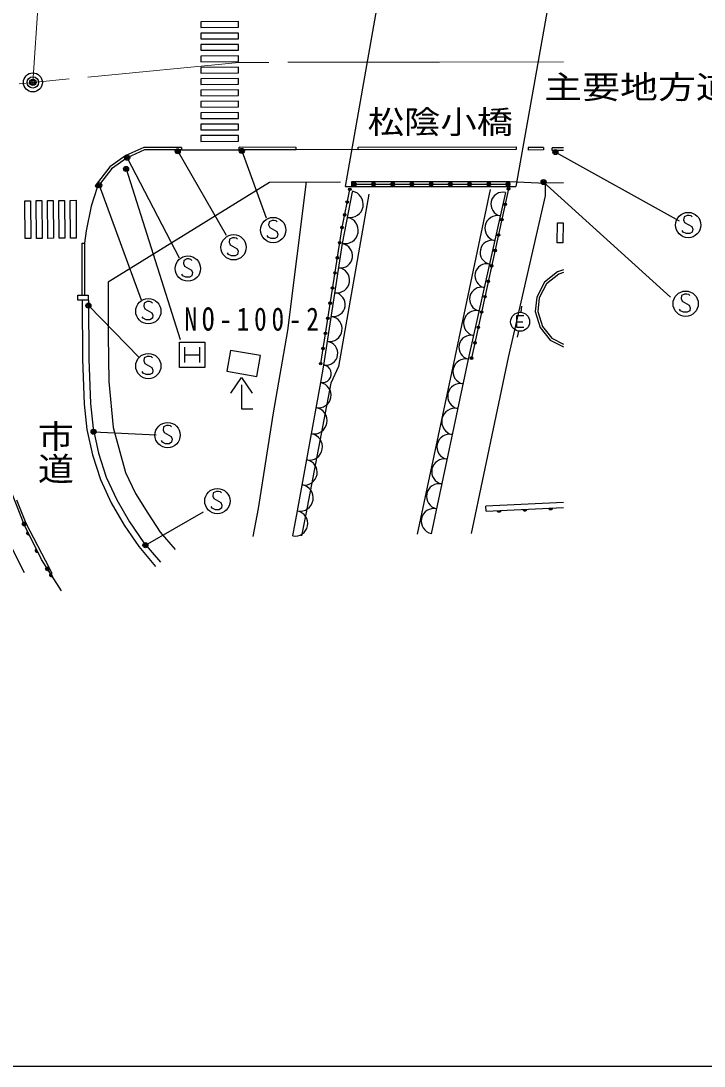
# Model space of a CAD drawing. Units: millimetres, scale not verified. Extents: x 40000 to 680000, y 20000 to 380000.
# Drawn here: x 297986 to 352020, y 205000 to 287680 of the extents above; entities that cross this region are included whole.
import ezdxf
from ezdxf.enums import TextEntityAlignment as Align

# ---------------------------------------------------------------- set-up
doc = ezdxf.new("R2010")
doc.units = ezdxf.units.MM
doc.header["$LTSCALE"] = 1000
doc.header["$PDMODE"] = 32
doc.header["$PDSIZE"] = 500
doc.linetypes.add('CHAIN', pattern=[18.5, 12, -1.5, 3.5, -1.5])
for name, color, linetype, lineweight in [('M-BGD', 7, 'Continuous', 25), ('M-BMK', 2, 'CHAIN', 13), ('M-BMK-SRVR', 3, 'Continuous', 25), ('M-STR-STRC', 7, 'Continuous', 25), ('M-TTL-BAND', 7, 'Continuous', 25)]:
    doc.layers.add(name, color=color, linetype=linetype, lineweight=lineweight)
for name, color, linetype in [('M-BMK-HTXT', 7, 'Continuous'), ('M-OTRS', 6, 'Continuous'), ('M-STR-STR1', 1, 'Continuous')]:
    doc.layers.add(name, color=color, linetype=linetype)
doc.styles.add('@ＭＳ ゴシック', font='')
doc.styles.add('ＭＳ ゴシック', font='')
doc.styles.add('ＭＳ 明朝', font='')
doc.styles.get('@ＭＳ ゴシック').set_extended_font_data('@MS Gothic')
doc.styles.get('ＭＳ ゴシック').set_extended_font_data('MS Gothic')
doc.styles.get('ＭＳ 明朝').set_extended_font_data('MS Mincho')

msp = doc.modelspace()

# ---------------------------------------------------------------- linework, layer by layer
at = {"layer": 'M-BGD'}
for p, q in [((323650, 274575), (326628, 291374)), ((340119, 291370), (337141, 274570)), ((310698, 277674), (310698, 277474)), ((310698, 277474), (315255, 277482)), ((319764, 277672), (315255, 277682)), ((315255, 277482), (315255, 277682)), ((319764, 277472), (315255, 277482)), ((319764, 277472), (319764, 277672)), ((324668, 277501), (319766, 277472)), ((324667, 277701), (337189, 277730)), ((324667, 277501), (324667, 277701)), ((324667, 277501), (337189, 277530)), ((337189, 277530), (337189, 277730)), ((339326, 277670), (338094, 277660)), ((338094, 277660), (338096, 277460)), ((339328, 277470), (338096, 277460)), ((339326, 277670), (339328, 277470)), ((340903, 277639), (340007, 277636)), ((340008, 277436), (340007, 277636)), ((340903, 277439), (340008, 277436)), ((305030, 276129), (303868, 274623)), ((305189, 276007), (304026, 274501)), ((303868, 274623), (304026, 274501)), ((323650, 274575), (337141, 274570)), ((324170, 274574), (324171, 274974)), ((324171, 274974), (336648, 274970)), ((324352, 274756), (336510, 274756)), ((336648, 274970), (339468, 274855)), ((336648, 274570), (336648, 274970)), ((340903, 274861), (339468, 274855)), ((323387, 271333), (324003, 274356)), ((323421, 270078), (324200, 274154)), ((336311, 274109), (333365, 260928)), ((336552, 274393), (333631, 260999)), ((321695, 260570), (323387, 271333)), ((302815, 270106), (302803, 265987)), ((302815, 270106), (303015, 270105)), ((303015, 270105), (303003, 265988)), ((321956, 260447), (323421, 270078)), ((337556, 264627), (337612, 265123)), ((337171, 263881), (337681, 263881)), ((337334, 263144), (337243, 262652)), ((321701, 259085), (321956, 260447)), ((333365, 260928), (330430, 247095)), ((319873, 248916), (321701, 259085)), ((297651, 249805), (298382, 247961)), ((319482, 246942), (319873, 248916)), ((340903, 249578), (334763, 249291)), ((334781, 248891), (334763, 249291)), ((334781, 248891), (340903, 249177)), ((335665, 248914), (335940, 248927)), ((335935, 248909), (335671, 248897)), ((335678, 248879), (335930, 248891)), ((335913, 248872), (335697, 248862)), ((337705, 249010), (337981, 249023)), ((337976, 249004), (337712, 248992)), ((337719, 248974), (337971, 248986)), ((337953, 248967), (337738, 248957)), ((337756, 248940), (337936, 248949)), ((337907, 248929), (337787, 248924)), ((339746, 249105), (340021, 249118)), ((340016, 249100), (339753, 249088)), ((339759, 249070), (340011, 249082)), ((339994, 249063), (339778, 249053)), ((339797, 249036), (339977, 249044)), ((339948, 249025), (339828, 249019)), ((335716, 248845), (335896, 248853)), ((335867, 248834), (335747, 248828)), ((298382, 247961), (300227, 244402)), ((298481, 247233), (298592, 247007)), ((298611, 247009), (298494, 247246)), ((298508, 247260), (298629, 247012)), ((298514, 247042), (298461, 247150)), ((298464, 247185), (298544, 247023)), ((298568, 247015), (298472, 247209)), ((299194, 245660), (299141, 245767)), ((299144, 245802), (299224, 245641)), ((299248, 245633), (299152, 245826)), ((299161, 245850), (299272, 245624)), ((299291, 245627), (299174, 245864)), ((299188, 245877), (299309, 245629)), ((300227, 244402), (300365, 244136)), ((300290, 243908), (300426, 243696)), ((300445, 243701), (300302, 243923)), ((300314, 243937), (300463, 243705)), ((300279, 243858), (300377, 243707)), ((300345, 243722), (300280, 243823)), ((300401, 243701), (300284, 243883))]:
    msp.add_line(p, q, dxfattribs=at)
for points in [[(312213, 287153), (315192, 287172), (315189, 287622), (312210, 287603)], [(312214, 286253), (315193, 286272), (315190, 286722), (312211, 286703)], [(312214, 285353), (315194, 285372), (315191, 285822), (312211, 285803)], [(312215, 284453), (315194, 284472), (315191, 284922), (312212, 284903)], [(312216, 283553), (315195, 283572), (315192, 284022), (312213, 284003)], [(312216, 282653), (315196, 282672), (315193, 283122), (312213, 283103)], [(312217, 281753), (315196, 281772), (315193, 282222), (312214, 282203)], [(312218, 280853), (315197, 280872), (315194, 281322), (312215, 281303)], [(312218, 279953), (315198, 279972), (315195, 280422), (312215, 280403)], [(312219, 279053), (315198, 279072), (315195, 279522), (312216, 279503)], [(312219, 278153), (315199, 278172), (315196, 278622), (312216, 278603)], [(298320, 270462), (298295, 273454), (298745, 273457), (298770, 270466)], [(299220, 270470), (299195, 273461), (299645, 273465), (299670, 270473)], [(300120, 270477), (300095, 273469), (300545, 273472), (300570, 270481)], [(301020, 270484), (300995, 273476), (301445, 273480), (301470, 270488)], [(301920, 270492), (301895, 273483), (302345, 273487), (302370, 270495)], [(340402, 270123), (340417, 271698), (340865, 271694), (340850, 270119)], [(302496, 265986), (303297, 265990), (303299, 265581), (302498, 265577)], [(316936, 261201), (314550, 261615), (314265, 259971), (316651, 259557)], [(335951, 248946), (335941, 248909), (335925, 248879), (335896, 248847), (335867, 248828), (335831, 248814), (335783, 248812), (335747, 248822), (335716, 248839), (335685, 248867), (335665, 248896), (335652, 248932)], [(337992, 249041), (337982, 249005), (337965, 248974), (337937, 248943), (337907, 248923), (337872, 248910), (337824, 248907), (337788, 248918), (337757, 248934), (337725, 248963), (337706, 248992), (337692, 249027)], [(340033, 249137), (340022, 249100), (340006, 249069), (339977, 249038), (339948, 249019), (339913, 249005), (339865, 249003), (339828, 249013), (339797, 249030), (339766, 249058), (339747, 249087), (339733, 249123)], [(298651, 247009), (298613, 247004), (298578, 247007), (298538, 247021), (298509, 247040), (298482, 247067), (298461, 247110), (298456, 247147), (298459, 247182), (298472, 247222), (298491, 247252), (298518, 247278)], [(299331, 245627), (299293, 245622), (299258, 245624), (299218, 245638), (299189, 245657), (299162, 245684), (299141, 245727), (299136, 245765), (299139, 245800), (299153, 245840), (299171, 245869), (299198, 245896)], [(300485, 243705), (300448, 243696), (300413, 243694), (300372, 243703), (300340, 243719), (300311, 243743), (300285, 243783), (300275, 243820), (300274, 243855), (300283, 243896), (300298, 243928), (300322, 243957)]]:
    msp.add_lwpolyline(points, close=True, dxfattribs=at)
for points in [[(310698, 277674), (307720, 277670), (306294, 277034), (305030, 276129)], [(310698, 277474), (307763, 277470), (306394, 276859), (305147, 275966)], [(304026, 274501), (303538, 273033), (303146, 271061), (303015, 270105)], [(323274, 274917), (317642, 274898), (304898, 267007), (304892, 262806), (304936, 259145), (305292, 255505), (306255, 251969), (307046, 250305), (308016, 248741), (309011, 247243), (310198, 245856)], [(316347, 246898), (316772, 249108), (317973, 256687), (319091, 263186), (320569, 274949)], [(333634, 247140), (336560, 261062), (339473, 273855), (339468, 274855)], [(325513, 273961), (323093, 260350), (322489, 259031), (320515, 248665), (320190, 246952)], [(329352, 247080), (332319, 261084), (335138, 274346)], [(301202, 242592), (299605, 245070), (298245, 247835), (297174, 250600), (296434, 253602), (295993, 256566), (295894, 259306), (295883, 267954)], [(340903, 267982), (340431, 267831), (339399, 267019), (338779, 265835), (338670, 264685), (339047, 263418), (339846, 262416), (340903, 261890)], [(294340, 267293), (294230, 259339), (294282, 256529), (294781, 253209), (295623, 250016), (296806, 246909), (298241, 244038)], [(340903, 267772), (340527, 267652), (339556, 266888), (338974, 265777), (338872, 264705), (339228, 263512), (339975, 262576), (340903, 262113)], [(302840, 265579), (302847, 260911), (302986, 257371), (303213, 255349), (303639, 253359), (304270, 251397), (305117, 249554), (306163, 247779), (307310, 246102), (308631, 244532)], [(303340, 265580), (303347, 260921), (303485, 257408), (303707, 255429), (304123, 253489), (304737, 251579), (305561, 249786), (306586, 248048), (307708, 246405), (309014, 244853)], [(337771, 264361), (337171, 264361), (337171, 263461), (337771, 263461)], [(314583, 258231), (315433, 259481), (316283, 258231)], [(315433, 258881), (315433, 256981), (316333, 256981)], [(300365, 244136), (300402, 244065), (300416, 244016), (300417, 243949), (300409, 243899), (300387, 243854), (300348, 243800), (300308, 243768), (300282, 243754)]]:
    msp.add_lwpolyline(points, dxfattribs=at)
for centre, radius in [((324352, 274756), 150), ((324352, 274756), 132), ((324352, 274756), 114), ((324352, 274756), 96), ((324352, 274756), 78), ((324352, 274756), 60), ((324352, 274756), 42), ((324352, 274756), 24), ((324352, 274756), 6), ((325872, 274756), 150), ((325872, 274756), 132), ((325872, 274756), 114), ((325872, 274756), 96), ((325872, 274756), 78), ((325872, 274756), 60), ((325872, 274756), 42), ((325872, 274756), 24), ((325872, 274756), 6), ((327391, 274756), 150), ((327391, 274756), 132), ((327391, 274756), 114), ((327391, 274756), 96), ((327391, 274756), 78), ((327391, 274756), 60), ((327391, 274756), 42), ((327391, 274756), 24), ((327391, 274756), 6), ((328911, 274756), 150), ((328911, 274756), 132), ((328911, 274756), 114), ((328911, 274756), 96), ((328911, 274756), 78), ((328911, 274756), 60), ((328911, 274756), 42), ((328911, 274756), 24), ((328911, 274756), 6), ((330431, 274756), 150), ((330431, 274756), 132), ((330431, 274756), 114), ((330431, 274756), 96), ((330431, 274756), 78), ((330431, 274756), 60), ((330431, 274756), 42), ((330431, 274756), 24), ((330431, 274756), 6), ((331951, 274756), 150), ((331951, 274756), 132), ((331951, 274756), 114), ((331951, 274756), 96), ((331951, 274756), 78), ((331951, 274756), 60), ((331951, 274756), 42), ((331951, 274756), 24), ((331951, 274756), 6), ((333471, 274756), 150), ((333471, 274756), 132), ((333471, 274756), 114), ((333471, 274756), 96), ((333471, 274756), 78), ((333471, 274756), 60), ((333471, 274756), 42), ((333471, 274756), 24), ((333471, 274756), 6), ((334990, 274756), 150), ((334990, 274756), 132), ((334990, 274756), 114), ((334990, 274756), 96), ((334990, 274756), 78), ((334990, 274756), 60), ((334990, 274756), 42), ((334990, 274756), 24), ((334990, 274756), 6), ((336510, 274756), 150), ((336510, 274756), 132), ((336510, 274756), 114), ((336510, 274756), 96), ((336510, 274756), 78), ((336510, 274756), 60), ((336510, 274756), 42), ((336510, 274756), 24), ((336510, 274756), 6), ((324003, 274356), 100), ((324003, 274356), 88), ((324003, 274356), 76), ((324003, 274356), 64), ((324003, 274356), 52), ((324003, 274356), 40), ((324003, 274356), 28), ((324003, 274356), 16), ((324003, 274356), 4), ((336552, 274393), 100), ((336552, 274393), 88), ((336552, 274393), 76), ((336552, 274393), 64), ((336552, 274393), 52), ((336552, 274393), 40), ((336552, 274393), 28), ((336552, 274393), 16), ((336552, 274393), 4), ((323798, 273348), 100), ((323798, 273348), 88), ((323798, 273348), 76), ((323798, 273348), 64), ((323798, 273348), 52), ((323798, 273348), 40), ((323798, 273348), 28), ((323798, 273348), 16), ((323798, 273348), 4), ((336287, 273175), 100), ((336287, 273175), 88), ((336287, 273175), 76), ((336287, 273175), 64), ((336287, 273175), 52), ((336287, 273175), 40), ((336287, 273175), 28), ((336287, 273175), 16), ((336287, 273175), 4), ((323593, 272340), 100), ((323593, 272340), 88), ((323593, 272340), 76), ((323593, 272340), 64), ((323593, 272340), 52), ((323593, 272340), 40), ((323593, 272340), 28), ((323593, 272340), 16), ((323593, 272340), 4), ((336021, 271957), 100), ((336021, 271957), 88), ((336021, 271957), 76), ((336021, 271957), 64), ((323387, 271333), 100), ((323387, 271333), 88), ((323387, 271333), 76), ((323387, 271333), 64), ((323387, 271333), 52), ((323387, 271333), 40), ((323387, 271333), 28), ((323387, 271333), 16), ((323387, 271333), 4), ((336021, 271957), 52), ((336021, 271957), 40), ((336021, 271957), 28), ((336021, 271957), 16), ((336021, 271957), 4), ((335755, 270740), 100), ((335755, 270740), 88), ((335755, 270740), 76), ((335755, 270740), 64), ((335755, 270740), 52), ((335755, 270740), 40), ((335755, 270740), 28), ((335755, 270740), 16), ((335755, 270740), 4), ((323199, 270137), 100), ((323199, 270137), 88), ((323199, 270137), 76), ((323199, 270137), 64), ((323199, 270137), 52), ((323199, 270137), 40), ((323199, 270137), 28), ((323199, 270137), 16), ((323199, 270137), 4), ((335490, 269522), 100), ((335490, 269522), 88), ((335490, 269522), 76), ((335490, 269522), 64), ((335490, 269522), 52), ((335490, 269522), 40), ((335490, 269522), 28), ((335490, 269522), 16), ((323011, 268941), 100), ((323011, 268941), 88), ((323011, 268941), 76), ((323011, 268941), 64), ((323011, 268941), 52), ((323011, 268941), 40), ((323011, 268941), 28), ((323011, 268941), 16), ((323011, 268941), 4), ((335490, 269522), 4), ((335224, 268305), 100), ((335224, 268305), 88), ((335224, 268305), 76), ((335224, 268305), 64), ((335224, 268305), 52), ((335224, 268305), 40), ((335224, 268305), 28), ((335224, 268305), 16), ((335224, 268305), 4), ((322823, 267745), 100), ((322823, 267745), 88), ((322823, 267745), 76), ((322823, 267745), 64), ((322823, 267745), 52), ((322823, 267745), 40), ((322823, 267745), 28), ((322823, 267745), 16), ((322823, 267745), 4), ((334959, 267087), 100), ((334959, 267087), 88), ((334959, 267087), 76), ((334959, 267087), 64), ((334959, 267087), 52), ((334959, 267087), 40), ((334959, 267087), 28), ((334959, 267087), 16), ((334959, 267087), 4), ((322635, 266549), 100), ((322635, 266549), 88), ((322635, 266549), 76), ((322635, 266549), 64), ((322635, 266549), 52), ((322635, 266549), 40), ((322635, 266549), 28), ((322635, 266549), 16), ((322635, 266549), 4), ((322447, 265353), 100), ((322447, 265353), 88), ((322447, 265353), 76), ((322447, 265353), 64), ((322447, 265353), 52), ((334693, 265870), 100), ((334693, 265870), 88), ((334693, 265870), 76), ((334693, 265870), 64), ((334693, 265870), 52), ((334693, 265870), 40), ((334693, 265870), 28), ((334693, 265870), 16), ((334693, 265870), 4), ((322447, 265353), 40), ((322447, 265353), 28), ((322447, 265353), 16), ((322447, 265353), 4), ((334428, 264652), 100), ((334428, 264652), 88), ((334428, 264652), 76), ((334428, 264652), 64), ((334428, 264652), 52), ((334428, 264652), 40), ((334428, 264652), 28), ((334428, 264652), 16), ((334428, 264652), 4), ((337471, 263881), 750), ((322259, 264157), 100), ((322259, 264157), 88), ((322259, 264157), 76), ((322259, 264157), 64), ((322259, 264157), 52), ((322259, 264157), 40), ((322259, 264157), 28), ((322259, 264157), 16), ((322259, 264157), 4), ((322071, 262962), 100), ((322071, 262962), 88), ((322071, 262962), 76), ((322071, 262962), 64), ((322071, 262962), 52), ((322071, 262962), 40), ((322071, 262962), 28), ((322071, 262962), 16), ((322071, 262962), 4), ((334162, 263434), 100), ((334162, 263434), 88), ((334162, 263434), 76), ((334162, 263434), 64), ((334162, 263434), 52), ((334162, 263434), 40), ((334162, 263434), 28), ((334162, 263434), 16), ((334162, 263434), 4), ((333897, 262217), 100), ((333897, 262217), 88), ((333897, 262217), 76), ((333897, 262217), 64), ((333897, 262217), 52), ((333897, 262217), 40), ((333897, 262217), 28), ((333897, 262217), 16), ((333897, 262217), 4), ((321883, 261766), 100), ((321883, 261766), 88), ((321883, 261766), 76), ((321883, 261766), 64), ((321883, 261766), 52), ((321883, 261766), 40), ((321883, 261766), 28), ((321883, 261766), 16), ((321883, 261766), 4), ((321695, 260570), 100), ((321695, 260570), 88), ((321695, 260570), 76), ((321695, 260570), 64), ((321695, 260570), 52), ((321695, 260570), 40), ((321695, 260570), 28), ((321695, 260570), 16), ((321695, 260570), 4), ((333631, 260999), 100), ((333631, 260999), 88), ((333631, 260999), 76), ((333631, 260999), 64), ((333631, 260999), 52), ((333631, 260999), 40), ((333631, 260999), 28), ((333631, 260999), 16), ((333631, 260999), 4), ((298253, 247884), 150), ((298253, 247884), 90), ((298253, 247884), 30), ((300094, 244333), 150), ((300094, 244333), 90), ((300094, 244333), 30)]:
    msp.add_circle(centre, radius, dxfattribs=at)
for centre, radius, start, end in [((324012, 273172), 1050, 259.18091, 79.18091), ((336104, 273182), 950, 77.4002, 257.4002), ((323618, 271109), 1050, 259.18091, 79.18091), ((335678, 271279), 1000, 77.4002, 257.4002), ((323272, 269097), 950, 261.35039, 81.35039), ((335253, 269375), 950, 77.4002, 257.4002), ((322979, 267169), 1000, 261.35039, 81.35039), ((334839, 267521), 950, 77.4002, 257.4002), ((334424, 265667), 950, 77.4002, 257.4002), ((322685, 265242), 950, 261.35039, 81.35039), ((333999, 263764), 1000, 77.4002, 257.4002), ((322392, 263314), 1000, 261.35039, 81.35039), ((322099, 261386), 950, 261.35039, 81.35039), ((333573, 261861), 950, 77.4002, 257.4002), ((321830, 259773), 700, 259.39667, 79.39667), ((333157, 259950), 1000, 78.0195, 258.0195), ((321519, 258070), 1000, 259.80619, 79.80619), ((332742, 257993), 1000, 78.0195, 258.0195), ((321156, 256052), 1050, 259.80619, 79.80619), ((332317, 255988), 1050, 78.0195, 258.0195), ((320784, 253985), 1050, 259.80619, 79.80619), ((331891, 253983), 1000, 78.0195, 258.0195), ((331476, 252026), 1000, 78.0195, 258.0195), ((320421, 251967), 1000, 259.80619, 79.80619), ((320058, 249950), 1050, 259.80619, 79.80619), ((331061, 250070), 1000, 78.0195, 258.0195), ((319676, 247923), 1000, 258.79668, 78.79668), ((330646, 248113), 1000, 78.0195, 258.0195)]:
    msp.add_arc(centre, radius, start, end, dxfattribs=at)
at = {"layer": 'M-BMK'}
msp.add_line((284417, 281407), (298933, 282816), dxfattribs=at)
msp.add_lwpolyline([(340903, 284430), (331104, 284418), (315232, 284399), (298933, 282816), (300089, 299736)], dxfattribs=at)
at = {"layer": 'M-BMK-SRVR'}
for radius in [750, 450, 150]:
    msp.add_circle((298933, 282816), radius, dxfattribs=at)
at = {"layer": 'M-OTRS'}
msp.add_point((298933, 282816), dxfattribs=at)
at = {"layer": 'M-STR-STRC'}
for p, q in [((310385, 277366), (314228, 270733)), ((315461, 277394), (317372, 272110)), ((340263, 277304), (350039, 271855)), ((306394, 276859), (310514, 268926)), ((306304, 275971), (310582, 262467)), ((304183, 274682), (307503, 265614)), ((339324, 274931), (349361, 265814)), ((303324, 265156), (307334, 261051)), ((310921, 261871), (310921, 260671)), ((310921, 261271), (312121, 261271)), ((312121, 261871), (312121, 260671)), ((303739, 255180), (308696, 254926)), ((307829, 246209), (312421, 248850))]:
    msp.add_line(p, q, dxfattribs=at)
for points in [[(351082, 272171), (351002, 272251), (350842, 272291), (350682, 272291), (350442, 272171), (350402, 271931), (350482, 271731), (351042, 271411), (351122, 271211), (351082, 270971), (350882, 270851), (350602, 270851), (350362, 270971), (350282, 271091)], [(318261, 271777), (318181, 271857), (318021, 271897), (317861, 271897), (317621, 271777), (317581, 271537), (317661, 271337), (318221, 271017), (318301, 270817), (318261, 270577), (318061, 270457), (317781, 270457), (317541, 270577), (317461, 270697)], [(315129, 270412), (315049, 270492), (314889, 270532), (314729, 270532), (314489, 270412), (314449, 270172), (314529, 269972), (315089, 269652), (315169, 269452), (315129, 269212), (314929, 269092), (314649, 269092), (314409, 269212), (314329, 269332)], [(311515, 268726), (311435, 268806), (311275, 268846), (311115, 268846), (310875, 268726), (310835, 268486), (310915, 268286), (311475, 267966), (311555, 267766), (311515, 267526), (311315, 267406), (311035, 267406), (310795, 267526), (310715, 267646)], [(308384, 265353), (308304, 265433), (308144, 265473), (307984, 265473), (307744, 265353), (307704, 265113), (307784, 264913), (308344, 264593), (308424, 264393), (308384, 264153), (308184, 264033), (307904, 264033), (307664, 264153), (307584, 264273)], [(350882, 265948), (350802, 266028), (350642, 266068), (350482, 266068), (350242, 265948), (350202, 265708), (350282, 265508), (350842, 265188), (350922, 264988), (350882, 264748), (350682, 264628), (350402, 264628), (350162, 264748), (350082, 264868)], [(308384, 261017), (308304, 261097), (308144, 261137), (307984, 261137), (307744, 261017), (307704, 260777), (307784, 260577), (308344, 260257), (308424, 260057), (308384, 259817), (308184, 259697), (307904, 259697), (307664, 259817), (307584, 259937)], [(309909, 255556), (309829, 255636), (309669, 255676), (309509, 255676), (309269, 255556), (309229, 255316), (309309, 255116), (309869, 254796), (309949, 254596), (309909, 254356), (309709, 254236), (309429, 254236), (309189, 254356), (309109, 254476)], [(313844, 250336), (313764, 250416), (313604, 250456), (313444, 250456), (313204, 250336), (313164, 250096), (313244, 249896), (313804, 249576), (313884, 249376), (313844, 249136), (313644, 249016), (313364, 249016), (313124, 249136), (313044, 249256)]]:
    msp.add_lwpolyline(points, dxfattribs=at)
msp.add_lwpolyline([(310521, 260271), (310521, 262271), (312521, 262271), (312521, 260271)], close=True, dxfattribs=at)
for centre, radius in [((306394, 276859), 200), ((306394, 276859), 120), ((310385, 277366), 200), ((310385, 277366), 120), ((310385, 277366), 40), ((315461, 277394), 200), ((315461, 277394), 120), ((315461, 277394), 40), ((340263, 277304), 200), ((340263, 277304), 120), ((340263, 277304), 40), ((306304, 275971), 200), ((306394, 276859), 40), ((306304, 275971), 120), ((306304, 275971), 40), ((304183, 274682), 200), ((304183, 274682), 120), ((304183, 274682), 40), ((339324, 274931), 200), ((339324, 274931), 120), ((339324, 274931), 40), ((317941, 271137), 1000), ((350762, 271531), 1000), ((314809, 269772), 1000), ((311195, 268086), 1000), ((350562, 265308), 1000), ((308064, 264713), 1000), ((303324, 265156), 200), ((303324, 265156), 120), ((303324, 265156), 40), ((308064, 260377), 1000), ((309589, 254916), 1000), ((303739, 255180), 200), ((303739, 255180), 120), ((303739, 255180), 40), ((313524, 249696), 1000), ((307829, 246209), 200), ((307829, 246209), 120), ((307829, 246209), 40)]:
    msp.add_circle(centre, radius, dxfattribs=at)
at = {"layer": 'M-TTL-BAND'}
msp.add_line((40000, 205000), (579000, 205000), dxfattribs=at)

# ---------------------------------------------------------------- texts
at = {"layer": 'M-BMK-HTXT', "style": 'ＭＳ ゴシック', "width": 1.2}
msp.add_text('主要地方道萩篠生線', height=1833, dxfattribs=at).set_placement((339372, 280978), align=Align.BOTTOM_LEFT)
at = {"layer": 'M-BMK-HTXT', "style": '@ＭＳ ゴシック', "width": 0.9}
msp.add_text('市道', height=2089, rotation=270, dxfattribs=at).set_placement((299045, 256119), align=Align.BOTTOM_LEFT)
at = {"layer": 'M-STR-STR1', "style": 'ＭＳ 明朝', "width": 1.15}
msp.add_text('松陰小橋', height=1833, dxfattribs=at).set_placement((325409, 278215), align=Align.BOTTOM_LEFT)
at = {"layer": 'M-STR-STRC', "insert": (310923, 263151), "char_height": 1833, "attachment_point": 7, "style": 'ＭＳ ゴシック'}
msp.add_mtext('\\T1.38;\\W0.8;NO-100-2', dxfattribs=at)

doc.saveas('drawing.dxf')
